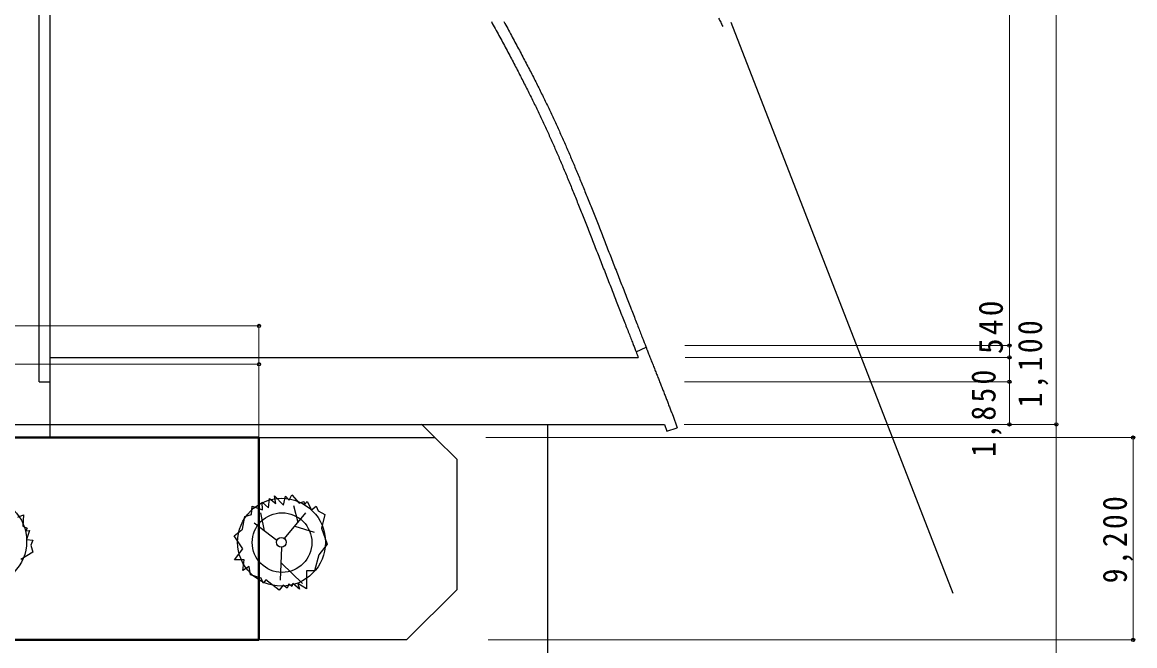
# Model space of a CAD drawing. Units: millimetres at full size, sheet at 1:300; details may follow other scales. Extents: x -143947 to 121650, y -84600 to 84600.
# Drawn here: x 33038 to 83603, y -12296 to 16047 of the extents above; entities that cross this region are included whole.
import ezdxf

# ---------------------------------------------------------------- set-up
doc = ezdxf.new("R2010")
doc.units = ezdxf.units.MM
doc.header["$LTSCALE"] = 300
doc.header["$PDMODE"] = 32
doc.header["$PDSIZE"] = 150
doc.layers.add('0-7_ハッチ', color=3, linetype='Continuous', lineweight=25)
doc.styles.add('ＭＳ ゴシック', font='')
doc.styles.get('ＭＳ ゴシック').set_extended_font_data('MS Gothic')

msp = doc.modelspace()

# ---------------------------------------------------------------- linework, layer by layer
at = {"layer": '0-7_ハッチ'}
for p, q in [((34309.1, -2832.6), (34309.1, 43097.4)), ((33809.1, -292.6), (33809.1, 42557.4)), ((65239, 16045.9), (75328.2, -9911)), ((60938.4, 1065.5), (61390.4, 1275.8)), ((34308.9, 807.4), (61027.4, 807.4)), ((61010.1, 867), (61028.1, 807.8)), ((33809.1, -292.6), (34309.1, -292.6)), ((62612.1, -1816.8), (62810.1, -2384.8)), ((-68040.3, -2232.6), (62227.5, -2232.6)), ((51192, -2226.2), (51798.4, -2832.6)), ((56914.4, -2232.6), (56914.4, -14132.6)), ((43798.4, -2832.6), (51798.4, -2832.6)), ((51798.4, -2832.6), (52798.4, -3832.6)), ((52798.4, -9732.6), (52798.4, -3832.6)), ((45365.9, -5915.9), (45560.1, -6676.7)), ((44048.9, -7070.2), (43883.6, -6249.1)), ((44964.5, -7413.9), (45924.7, -6259.6)), ((43574, -6716), (44610.3, -7500.5)), ((45431.5, -6852.5), (46313, -7125.3)), ((44780.9, -9313.3), (44843.8, -7823.2)), ((44817.6, -8542), (45780.4, -9473.4))]:
    msp.add_line(p, q, dxfattribs=at)
at = {"layer": '0-7_ハッチ', "color": 4, "lineweight": 9}
for p, q in [((77903.8, -2232.6), (77903.8, 43097.4)), ((80038.5, -2232.6), (80038.5, 43097.4)), ((-75651.6, 2239.9), (43798.4, 2239.9)), ((43798.4, 2239.9), (43798.4, -2932.6)), ((77903.8, 1347.8), (63150.9, 1347.8)), ((77903.8, 807.9), (77903.8, 1347.8)), ((77903.8, 807.9), (63167.1, 807.9)), ((77903.8, -292.6), (77903.8, 807.9)), ((-67827.1, 503.2), (43798.4, 503.2)), ((43798.4, 503.2), (43798.4, -2932.6)), ((77903.8, -292.6), (63134.7, -292.6)), ((77903.8, -2232.6), (77903.8, -292.6)), ((80038.5, -2232.6), (63127.5, -2232.6)), ((77903.8, -2232.6), (63127.5, -2232.6)), ((80038.5, -14332.6), (80038.5, -2232.6)), ((83528, -2832.6), (54113.5, -2832.6)), ((83528, -2832.6), (83528, -12032.6)), ((83528, -12032.6), (54216, -12032.6))]:
    msp.add_line(p, q, dxfattribs=at)
at = {"layer": '0-7_ハッチ', "color": 6, "lineweight": 40}
for p, q in [((-67827.1, -2832.6), (43798.4, -2832.6)), ((43798.4, -12032.6), (43798.4, -2832.6)), ((43798.4, -12032.6), (24798.4, -12032.6))]:
    msp.add_line(p, q, dxfattribs=at)
at = {"layer": '0-7_ハッチ'}
for points in [[(64683.4, 16226.1), (64708.3, 16180.4), (64733.1, 16134.7), (64757.9, 16088.8), (64782.7, 16042.9), (64807.5, 15996.9), (64832.3, 15950.8), (64857.1, 15904.7), (64881.8, 15858.5)], [(54360.3, 16073.3), (54404.2, 15993.6), (54447.9, 15914.1), (54491.3, 15835), (54534.5, 15756.1)], [(54534.5, 15756.1), (54577.4, 15677.6), (54620.1, 15599.3), (54662.6, 15521.4), (54704.8, 15443.7), (54746.8, 15366.4), (54788.5, 15289.4), (54830, 15212.6), (54871.2, 15136.2), (54912.2, 15060.1), (54953, 14984.3), (54993.5, 14908.8), (55033.8, 14833.6), (55073.8, 14758.7), (55113.5, 14684.1), (55153.1, 14609.8), (55192.3, 14535.8), (55231.4, 14462.1), (55270.2, 14388.7), (55308.7, 14315.6), (55347, 14242.8), (55385.1, 14170.2), (55422.9, 14098), (55460.5, 14026.1), (55497.9, 13954.4), (55535, 13883.1), (55571.9, 13812), (55608.5, 13741.2), (55644.9, 13670.6), (55681.1, 13600.4), (55717, 13530.4), (55752.7, 13460.6), (55788.2, 13391.2), (55823.5, 13322), (55858.5, 13253), (55893.3, 13184.3), (55927.9, 13115.8), (55962.3, 13047.6), (55996.5, 12979.5), (56030.5, 12911.8)], [(54929.8, 16075.3), (54973.1, 15996.1)], [(54973.1, 15996.1), (55016.3, 15917.3), (55059.1, 15838.7), (55101.8, 15760.4), (55144.2, 15682.4), (55186.3, 15604.7), (55228.3, 15527.3), (55269.9, 15450.3), (55311.4, 15373.5), (55352.5, 15297), (55393.5, 15220.8), (55434.2, 15144.9), (55474.7, 15069.4), (55514.9, 14994.1), (55554.9, 14919.1), (55594.6, 14844.4), (55634.1, 14770), (55673.3, 14695.9), (55712.3, 14622.1), (55751.1, 14548.6), (55789.6, 14475.4), (55827.9, 14402.4), (55866, 14329.8), (55903.8, 14257.4), (55941.4, 14185.3), (55978.7, 14113.5), (56015.8, 14042), (56052.7, 13970.7), (56089.3, 13899.7), (56125.7, 13829), (56161.9, 13758.5), (56197.9, 13688.3), (56233.6, 13618.4), (56269.1, 13548.7), (56304.4, 13479.2), (56339.5, 13410), (56374.3, 13341), (56409, 13272.3), (56443.4, 13203.8), (56477.6, 13135.5)], [(56030.5, 12911.8), (56064.2, 12844.2), (56097.7, 12776.9), (56131.1, 12709.7), (56164.2, 12642.8), (56197.1, 12576.1), (56229.9, 12509.6), (56262.4, 12443.2), (56294.8, 12377.1), (56326.9, 12311.1), (56358.9, 12245.3), (56390.7, 12179.6), (56422.3, 12114.1), (56453.8, 12048.7), (56485.1, 11983.5), (56516.2, 11918.4), (56547.1, 11853.5), (56577.9, 11788.6), (56608.6, 11723.9), (56639.1, 11659.2), (56669.4, 11594.7), (56699.6, 11530.3), (56729.6, 11465.9), (56759.6, 11401.6), (56789.4, 11337.3), (56819, 11273.2), (56848.6, 11209), (56878, 11144.9), (56907.3, 11080.8), (56936.5, 11016.8), (56965.6, 10952.7), (56994.6, 10888.7), (57023.5, 10824.6), (57052.3, 10760.6), (57081, 10696.5), (57109.6, 10632.3), (57138.2, 10568.2), (57166.7, 10504), (57195.1, 10439.7), (57223.5, 10375.4)], [(56477.6, 13135.5), (56511.6, 13067.4), (56545.4, 12999.5), (56579, 12931.8), (56612.4, 12864.4), (56645.6, 12797.1), (56678.6, 12730), (56711.4, 12663.1), (56744.1, 12596.4), (56776.5, 12529.9), (56808.8, 12463.5), (56840.8, 12397.3), (56872.7, 12331.2), (56904.5, 12265.2), (56936, 12199.5), (56967.4, 12133.8), (56998.7, 12068.2), (57029.7, 12002.8), (57060.6, 11937.5), (57091.4, 11872.3), (57122, 11807.1), (57152.5, 11742.1), (57182.8, 11677.1), (57213, 11612.2), (57243.1, 11547.4), (57273, 11482.6), (57302.9, 11417.9), (57332.5, 11353.2), (57362.1, 11288.5), (57391.6, 11223.9), (57421, 11159.2), (57450.2, 11094.6), (57479.4, 11030), (57508.4, 10965.3), (57537.4, 10900.6), (57566.3, 10836), (57595.1, 10771.2), (57623.9, 10706.4), (57652.5, 10641.6), (57681.1, 10576.7)], [(57223.5, 10375.4), (57251.8, 10311), (57280, 10246.5), (57308.2, 10181.9), (57336.3, 10117.2), (57364.4, 10052.4), (57392.5, 9987.5), (57420.5, 9922.4), (57448.5, 9857.2), (57476.5, 9791.9), (57504.4, 9726.4), (57532.4, 9660.8), (57560.3, 9595), (57588.3, 9529), (57616.2, 9462.8), (57644.1, 9396.5), (57672.1, 9329.9), (57700, 9263.2), (57728, 9196.2), (57756, 9129), (57784, 9061.6), (57812, 8994), (57840.1, 8926.1), (57868.2, 8857.9), (57896.3, 8789.5), (57924.5, 8720.9), (57952.8, 8652), (57981, 8582.8), (58009.4, 8513.4), (58037.8, 8443.6), (58066.2, 8373.6), (58094.7, 8303.3), (58123.3, 8232.7), (58152, 8161.8), (58180.7, 8090.6), (58209.5, 8019.1), (58238.4, 7947.3), (58267.3, 7875.2), (58296.4, 7802.8), (58325.5, 7730.1)], [(57681.1, 10576.7), (57709.7, 10511.8), (57738.1, 10446.7), (57766.6, 10381.6), (57794.9, 10316.4), (57823.3, 10251), (57851.5, 10185.6), (57879.8, 10120), (57908, 10054.3), (57936.2, 9988.5), (57964.4, 9922.5), (57992.5, 9856.4), (58020.7, 9790.1), (58048.8, 9723.7), (58076.9, 9657.1), (58105, 9590.3), (58133.2, 9523.3), (58161.3, 9456.1), (58189.4, 9388.7), (58217.6, 9321.1), (58245.8, 9253.2), (58274, 9185.2), (58302.2, 9116.9), (58330.5, 9048.4), (58358.8, 8979.7), (58387.1, 8910.6), (58415.5, 8841.4), (58443.9, 8771.9), (58472.4, 8702.1), (58500.9, 8632), (58529.5, 8561.7), (58558.1, 8491.1), (58586.8, 8420.2), (58615.6, 8349), (58644.4, 8277.6), (58673.3, 8205.8), (58702.3, 8133.8), (58731.4, 8061.4), (58760.5, 7988.8), (58789.7, 7915.8)], [(58325.5, 7730.1), (58354.7, 7657), (58384, 7583.7), (58413.3, 7510), (58442.8, 7436), (58472.4, 7361.7), (58502, 7287.1), (58531.8, 7212.1), (58561.6, 7136.9), (58591.5, 7061.3), (58621.6, 6985.4), (58651.7, 6909.2), (58681.9, 6832.7), (58712.2, 6755.9), (58742.6, 6678.7), (58773.1, 6601.3), (58803.7, 6523.6), (58834.4, 6445.6), (58865.2, 6367.4), (58896.1, 6288.8), (58927, 6210), (58958.1, 6130.9), (58989.2, 6051.5), (59020.5, 5972), (59051.8, 5892.1), (59083.1, 5812.1), (59114.6, 5731.8), (59146.1, 5651.3), (59177.7, 5570.6), (59209.4, 5489.7), (59241.1, 5408.7), (59272.9, 5327.4), (59304.7, 5246.1), (59336.6, 5164.6), (59368.5, 5082.9), (59400.5, 5001.2), (59432.5, 4919.4), (59464.5, 4837.5), (59496.5, 4755.5), (59528.6, 4673.5)], [(58789.7, 7915.8), (58819, 7842.5), (58848.4, 7769), (58877.8, 7695.1), (58907.4, 7620.9), (58937, 7546.4), (58966.7, 7471.6), (58996.5, 7396.5), (59026.4, 7321), (59056.4, 7245.3), (59086.5, 7169.3), (59116.7, 7092.9), (59147, 7016.3), (59177.3, 6939.3), (59207.8, 6862.1), (59238.3, 6784.6), (59269, 6706.8), (59299.7, 6628.7), (59330.5, 6550.3), (59361.4, 6471.7), (59392.4, 6392.8), (59423.5, 6313.6), (59454.7, 6234.2), (59485.9, 6154.5), (59517.3, 6074.6), (59548.7, 5994.5), (59580.2, 5914.2), (59611.7, 5833.6), (59643.3, 5752.9), (59675, 5672), (59706.7, 5590.9), (59738.5, 5509.6), (59770.4, 5428.2), (59802.3, 5346.7), (59834.2, 5265), (59866.2, 5183.3), (59898.2, 5101.4), (59930.2, 5019.5), (59962.2, 4937.5), (59994.3, 4855.5)], [(59528.6, 4673.5), (59560.6, 4591.5), (59592.7, 4509.5), (59624.8, 4427.5), (59656.8, 4345.5), (59688.8, 4263.6), (59720.8, 4181.8), (59752.7, 4100.1), (59784.6, 4018.5), (59816.4, 3937.1), (59848.2, 3855.8), (59879.8, 3774.8), (59911.4, 3694), (59942.9, 3613.5), (59974.3, 3533.2), (60005.5, 3453.3), (60036.6, 3373.8), (60067.6, 3294.6), (60098.4, 3215.8), (60129, 3137.5), (60159.5, 3059.7), (60189.7, 2982.4), (60219.7, 2905.7), (60249.5, 2829.5), (60279, 2754), (60308.3, 2679.2), (60337.2, 2605.1), (60365.9, 2531.8), (60394.3, 2459.2), (60422.3, 2387.5), (60450, 2316.7), (60477.3, 2246.9), (60504.2, 2178), (60530.7, 2110.2), (60556.8, 2043.5), (60582.4, 1977.9), (60607.6, 1913.5), (60632.2, 1850.4), (60656.4, 1788.6), (60680, 1728.1)], [(59994.3, 4855.5), (60026.3, 4773.5), (60058.4, 4691.5), (60090.4, 4609.5), (60122.5, 4527.5)], [(60122.5, 4527.5), (60154.5, 4445.6), (60186.5, 4363.8), (60218.4, 4282.1), (60250.3, 4200.5), (60282.1, 4119.1), (60313.9, 4037.9), (60345.5, 3956.8), (60377.1, 3876.1), (60408.6, 3795.5), (60440, 3715.3), (60471.2, 3635.4), (60502.3, 3555.8), (60533.3, 3476.7), (60564.1, 3397.9), (60594.7, 3319.6), (60625.1, 3241.8), (60655.3, 3164.5), (60685.3, 3087.8), (60715.1, 3011.6), (60744.6, 2936.1)], [(60744.6, 2936.1), (60773.9, 2861.3), (60802.9, 2787.2), (60831.6, 2713.9), (60860, 2641.3), (60888, 2569.6), (60915.7, 2498.8), (60943, 2428.9), (60969.9, 2360.1), (60996.4, 2292.2), (61022.5, 2225.5), (61048.2, 2159.8), (61073.3, 2095.4), (61098, 2032.2), (61122.2, 1970.3), (61145.8, 1909.8), (61168.8, 1850.6), (61191.3, 1793), (61213.2, 1736.9), (61234.4, 1682.3), (61254.9, 1629.5), (61274.8, 1578.3), (61294, 1528.9), (61312.4, 1481.4), (61330, 1435.8), (61346.9, 1392.1), (61362.9, 1350.5), (61378.1, 1311), (61392.4, 1273.7), (61405.8, 1238.6), (61418.3, 1205.8), (61429.9, 1175.3), (61440.5, 1147.1), (61450.1, 1121.2), (61458.8, 1097.7), (61466.7, 1076.2), (61473.7, 1056.4), (61480.4, 1037.2), (61484.9, 1023.4)], [(60680, 1728.1), (60703, 1669.1), (60725.4, 1611.5), (60747.2, 1555.5), (60768.4, 1501.1), (60788.9, 1448.4), (60808.7, 1397.4), (60827.8, 1348.2), (60846.1, 1300.9), (60863.7, 1255.5), (60880.4, 1212.2), (60896.3, 1170.9), (60911.3, 1131.8), (60925.5, 1095), (60938.7, 1060.4), (60950.9, 1028.3), (60962.1, 998.7), (60972.3, 971.6), (60981.4, 947.2), (60989.4, 925.5), (60996.3, 906.6), (61002, 890.6), (61006.5, 877.7), (61009.7, 867.8)], [(61484.8, 1023.3), (61505.8, 971), (61526.7, 918.8), (61547.6, 866.7), (61568.4, 814.8), (61589.1, 763), (61609.8, 711.3), (61630.3, 659.8), (61650.9, 608.4), (61671.3, 557.2), (61691.7, 506), (61712, 455.1), (61732.3, 404.2), (61752.5, 353.5), (61772.6, 302.9), (61792.7, 252.4), (61812.6, 202.1), (61832.6, 151.9), (61852.4, 101.9), (61872.2, 52), (61891.9, 2.2), (61911.5, -47.5), (61931.1, -97), (61950.6, -146.4), (61970.1, -195.6), (61989.4, -244.7), (62008.7, -293.7), (62028, -342.6), (62047.1, -391.3), (62066.2, -439.8), (62085.3, -488.3), (62104.2, -536.6), (62123.1, -584.8), (62142, -632.8), (62160.7, -680.7), (62179.4, -728.5), (62198.1, -776.1), (62216.6, -823.6), (62235.1, -871), (62253.5, -918.3)], [(62253.5, -918.3), (62271.9, -965.4), (62290.2, -1012.3), (62308.4, -1059.2), (62326.5, -1105.9), (62344.6, -1152.4), (62362.6, -1198.9), (62380.6, -1245.2), (62398.5, -1291.3), (62416.3, -1337.4), (62434, -1383.3), (62451.7, -1429), (62469.3, -1474.7), (62486.8, -1520.2), (62504.3, -1565.5), (62521.7, -1610.8), (62539, -1655.9), (62556.3, -1700.8), (62573.5, -1745.6), (62590.6, -1790.3), (62607.7, -1834.9)], [(62227.5, -2232.6), (62337.7, -2548.6), (62810.1, -2384.8)], [(42671.6, -7303.7), (43054.6, -6994.1), (43149, -6427.5), (43458.6, -6322.5), (43490.1, -5950), (43962.3, -6123.1), (43949.2, -5769), (44232.6, -6020.8), (44282.4, -5608.9), (44568.4, -5826.7), (44508, -5483), (44906.8, -5902.8), (45001.2, -5493.5), (45174.4, -5682.4), (45289.8, -5435.8), (45630.9, -5818.8), (45830.3, -5734.8), (45864.4, -5879.1), (45987.7, -5734.8), (46179.2, -6120.5), (46402.2, -5944.7), (46491.4, -6165.1), (46785.2, -6322.5), (46638.3, -6952.2), (46890.2, -7676.3), (46515, -8166.9), (46318.3, -8883.1), (45961.5, -8893.6), (45951, -9706.9), (45567.9, -9460.3), (45638.8, -9730.5), (45342.3, -9470.7), (45287.2, -9604.5), (45158.7, -9476), (45077.3, -9683.3), (44891.1, -9539), (44710, -9767.2), (44117.1, -9300.2), (43983.3, -9449.8), (43904.6, -9218.9)], [(32836.7, -6444.9), (33092.7, -6352.1), (33063.1, -6864.1), (33263.4, -6945.8), (33185.5, -7071.9), (33374.7, -7057.1), (33237.4, -7465.2), (33519.4, -7498.6), (33426.7, -7717.5), (33523.1, -8036.6), (32974, -8377.9)], [(43904.6, -9218.9), (43406.1, -9072), (43351, -8691.6), (43065.1, -8877.8), (43130.7, -8397.7), (42687.3, -8384.6), (43057.2, -7883.5), (42674.2, -7301.1)], [(52798.4, -9732.6), (50498.4, -12032.6), (43798.4, -12032.6)]]:
    msp.add_lwpolyline(points, dxfattribs=at)
for centre, radius in [((31241.3, -7546.8), 1997.7), ((44825.5, -7589.7), 1997.7), ((44846.5, -7605.4), 1355.9), ((44817.6, -7592.3), 223.4)]:
    msp.add_circle(centre, radius, dxfattribs=at)
at = {"layer": '0-7_ハッチ', "color": 4}
for p in [(43798.4, 2239.9), (77903.8, 1347.8), (43798.4, 503.2), (77903.8, 807.9), (77903.8, -292.6), (77903.8, -2232.6), (80038.5, -2232.6), (83528, -2832.6), (83528, -12032.6)]:
    msp.add_point(p, dxfattribs=at)

# ---------------------------------------------------------------- texts
at = {"layer": '0-7_ハッチ', "color": 7, "char_height": 1100, "attachment_point": 7, "rotation": 90, "style": 'ＭＳ ゴシック'}
for s, insert in [('\\T1.21;\\W0.95;540', (77624.7, 963.6)), ('\\T1.22;\\W0.9;1,100', (79674.1, -1460.4)), ('\\T1.22;\\W0.9;1,850', (77558.6, -3708.1)), ('\\T1.22;\\W0.9;9,200', (83528, -9457.6))]:
    msp.add_mtext(s, dxfattribs=dict(at, insert=insert))

doc.saveas('drawing.dxf')
